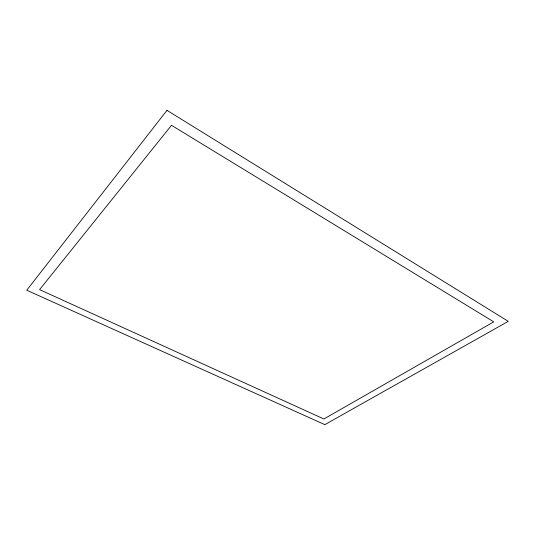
<?xml version="1.0" encoding="UTF-8"?>
<svg xmlns="http://www.w3.org/2000/svg" width="535" height="535" viewBox="0 0 535 535"><rect width="100%" height="100%" fill="white"/><g stroke="black" fill="none" stroke-linecap="round" stroke-linejoin="round"><path stroke-width="0.8" d="M166.994 110.344L26.75 290.211L324.825 424.656L508.25 321.354L166.994 110.344M171.494 125.304L39.597 289.629L323.876 418.992L493.752 321.856L171.494 125.304"/></g></svg>
